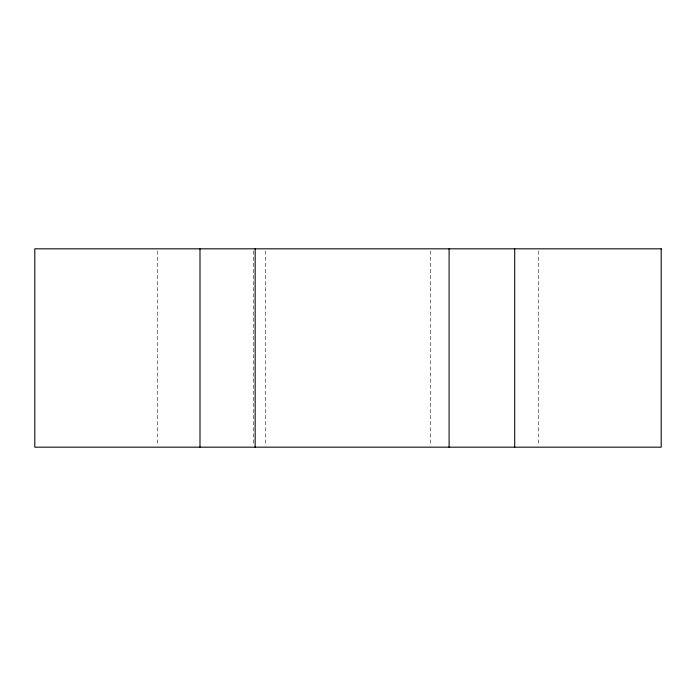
<?xml version="1.0" encoding="UTF-8"?>
<svg xmlns="http://www.w3.org/2000/svg" width="696" height="696" viewBox="0 0 696 696"><rect width="100%" height="100%" fill="white"/><g stroke="black" fill="none" stroke-linecap="round" stroke-linejoin="round"><path stroke-width="0.52" stroke-dasharray="3.48 2.61" d="M538.6 250.986L538.6 445.014M430.65 250.986L430.65 445.014M265.35 250.986L265.35 445.014M253.405 250.986L253.405 445.014M157.4 250.986L157.4 445.014"/><path stroke-width="1.04" d="M514.718 248.82L514.718 447.18M449.103 248.82L449.103 447.18M255.154 248.82L255.154 447.18M199.996 248.82L199.996 447.18M661.2 248.82L34.8 248.82L34.8 447.18L661.2 447.18L661.2 248.82"/></g></svg>
